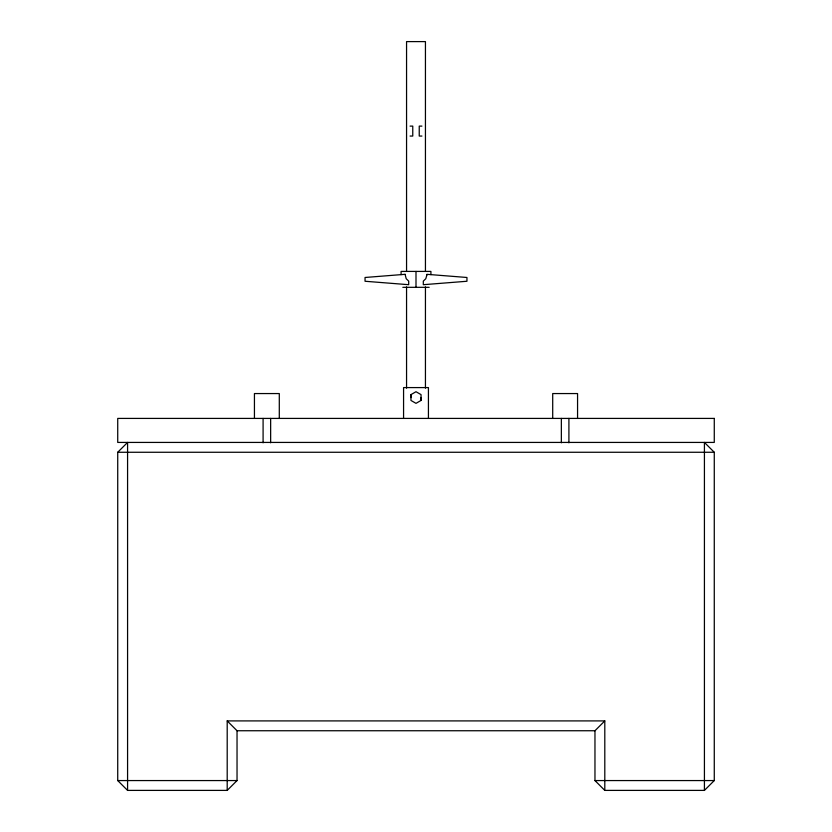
<?xml version="1.0" encoding="UTF-8"?>
<svg xmlns="http://www.w3.org/2000/svg" width="832" height="832" viewBox="0 0 832 832"><rect width="100%" height="100%" fill="white"/><g stroke="black" fill="none" stroke-linecap="round" stroke-linejoin="round"><path stroke-width="1.25" d="M410.956 397.53L410.956 394.618L416 391.716L421.044 394.618L421.044 400.442L416 403.354L410.956 400.442L410.956 394.618M421.044 400.442L421.044 397.53M127.577 790.4L117.728 780.562L117.728 452.265L127.577 442.426L127.577 790.4L227.198 790.4L237.037 780.562L237.037 730.746L227.198 720.907L227.198 790.4M237.037 730.746L594.963 730.746L604.802 720.907L604.802 790.4L704.423 790.4L714.272 780.562L714.272 452.265L704.423 442.426L704.423 790.4M410.082 126.11L412.766 126.11L412.766 136.053L410.082 136.053M421.918 126.11L419.234 126.11L419.234 136.053L421.918 136.053M402.823 287.321L429.177 287.321M117.728 452.265L714.272 452.265M227.198 720.907L604.802 720.907M117.728 780.562L237.037 780.562M594.963 730.746L594.963 780.562L714.272 780.562M594.963 780.562L604.802 790.4M577.564 418.413L577.564 393.557L552.708 393.557L552.708 418.413M568.911 418.413L568.911 442.79M561.35 418.413L561.35 442.79M430.914 274.643L430.914 271.419L401.086 271.419L401.086 274.643M428.428 418.413L428.428 387.587L403.572 387.587L403.572 418.413M425.443 271.346L425.443 41.6L406.557 41.6L406.557 271.346M425.443 286.926L425.443 388.17M416 271.419L416 287.321M406.557 286.926L406.557 388.17M279.292 418.413L279.292 393.557L254.436 393.557L254.436 418.413M270.65 418.413L270.65 442.79M263.089 418.413L263.089 442.79M426.93 274.893L425.786 278.73L423.311 281.112L423.311 284.7L466.95 281.258L466.95 277.482L426.93 274.321L426.93 274.893M405.07 274.321L365.05 277.482L365.05 281.258L408.689 284.7L408.689 281.112L406.214 278.73L405.07 274.321M714.272 418.413L117.728 418.413L117.728 442.426L714.272 442.426L714.272 418.413"/></g></svg>
